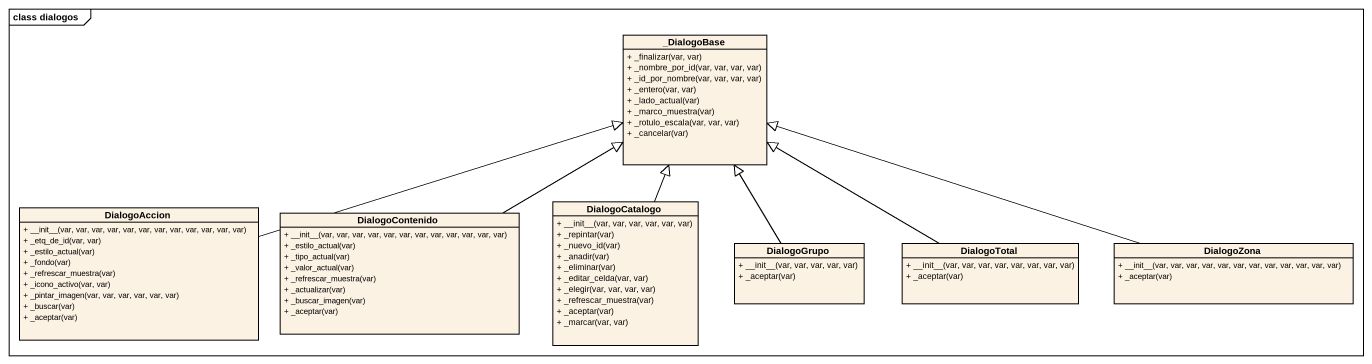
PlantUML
@startuml
mainframe class dialogos
hide circle
hide empty members
skinparam classAttributeIconSize 0
class "_DialogoBase" as DialogoBase {
  + _finalizar(var, var)
  + _nombre_por_id(var, var, var, var)
  + _id_por_nombre(var, var, var, var)
  + _entero(var, var)
  + _lado_actual(var)
  + _marco_muestra(var)
  + _rotulo_escala(var, var, var)
  + _cancelar(var)
}
class DialogoAccion {
  + ~__init~__(var, var, var, var, var, var, var, var, var, var, var, var)
  + _etq_de_id(var, var)
  + _estilo_actual(var)
  + _fondo(var)
  + _refrescar_muestra(var)
  + _icono_activo(var, var)
  + _pintar_imagen(var, var, var, var, var, var)
  + _buscar(var)
  + _aceptar(var)
}
class DialogoContenido {
  + ~__init~__(var, var, var, var, var, var, var, var, var, var, var, var)
  + _estilo_actual(var)
  + _tipo_actual(var)
  + _valor_actual(var)
  + _refrescar_muestra(var)
  + _actualizar(var)
  + _buscar_imagen(var)
  + _aceptar(var)
}
class DialogoCatalogo {
  + ~__init~__(var, var, var, var, var, var)
  + _repintar(var)
  + _nuevo_id(var)
  + _anadir(var)
  + _eliminar(var)
  + _editar_celda(var, var)
  + _elegir(var, var, var, var)
  + _refrescar_muestra(var)
  + _aceptar(var)
  + _marcar(var, var)
}
class DialogoGrupo {
  + ~__init~__(var, var, var, var, var)
  + _aceptar(var)
}
class DialogoTotal {
  + ~__init~__(var, var, var, var, var, var, var, var)
  + _aceptar(var)
}
class DialogoZona {
  + ~__init~__(var, var, var, var, var, var, var, var, var, var, var, var)
  + _aceptar(var)
}
DialogoAccion -right-|> DialogoBase
DialogoContenido -right-|> DialogoBase
DialogoCatalogo -up-|> DialogoBase
DialogoGrupo -up-|> DialogoBase
DialogoTotal -left-|> DialogoBase
DialogoZona -left-|> DialogoBase
@enduml
